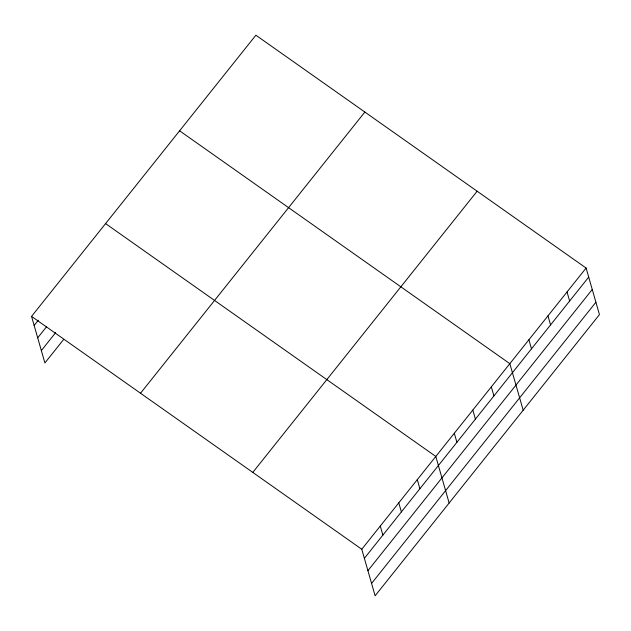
<?xml version="1.0" encoding="UTF-8"?>
<svg xmlns="http://www.w3.org/2000/svg" width="631" height="631" viewBox="0 0 631 631"><rect width="100%" height="100%" fill="white"/><g stroke="black" fill="none" stroke-linecap="round" stroke-linejoin="round"><path stroke-width="0.95" d="M31.55 316.391L255.878 35.202L586.104 268.049L599.45 314.609L375.122 595.798L361.768 549.246L31.55 316.391L44.896 362.951L63.408 339.746M34.145 325.454L38.325 320.217M37.694 337.83L46.655 326.606M41.354 350.576L55.678 332.616M140.524 393.239L364.852 112.042M252.794 472.406L477.131 191.209M361.768 549.246L586.104 268.049M364.371 558.309L588.699 277.112M367.912 570.684L592.249 289.487M371.572 583.43L595.901 302.233M179.606 130.806L509.824 363.661L523.178 410.213M105.582 223.603L435.8 456.45L449.146 503.01M567.032 291.956L569.635 301.019M547.968 315.855L550.563 324.918M528.896 339.754L531.491 348.817M491.32 386.858L493.923 395.921M472.816 410.055L475.411 419.118M454.304 433.252L456.907 442.315M417.288 479.655L419.891 488.717M398.784 502.852L401.379 511.915M380.28 526.049L382.875 535.112"/></g></svg>
